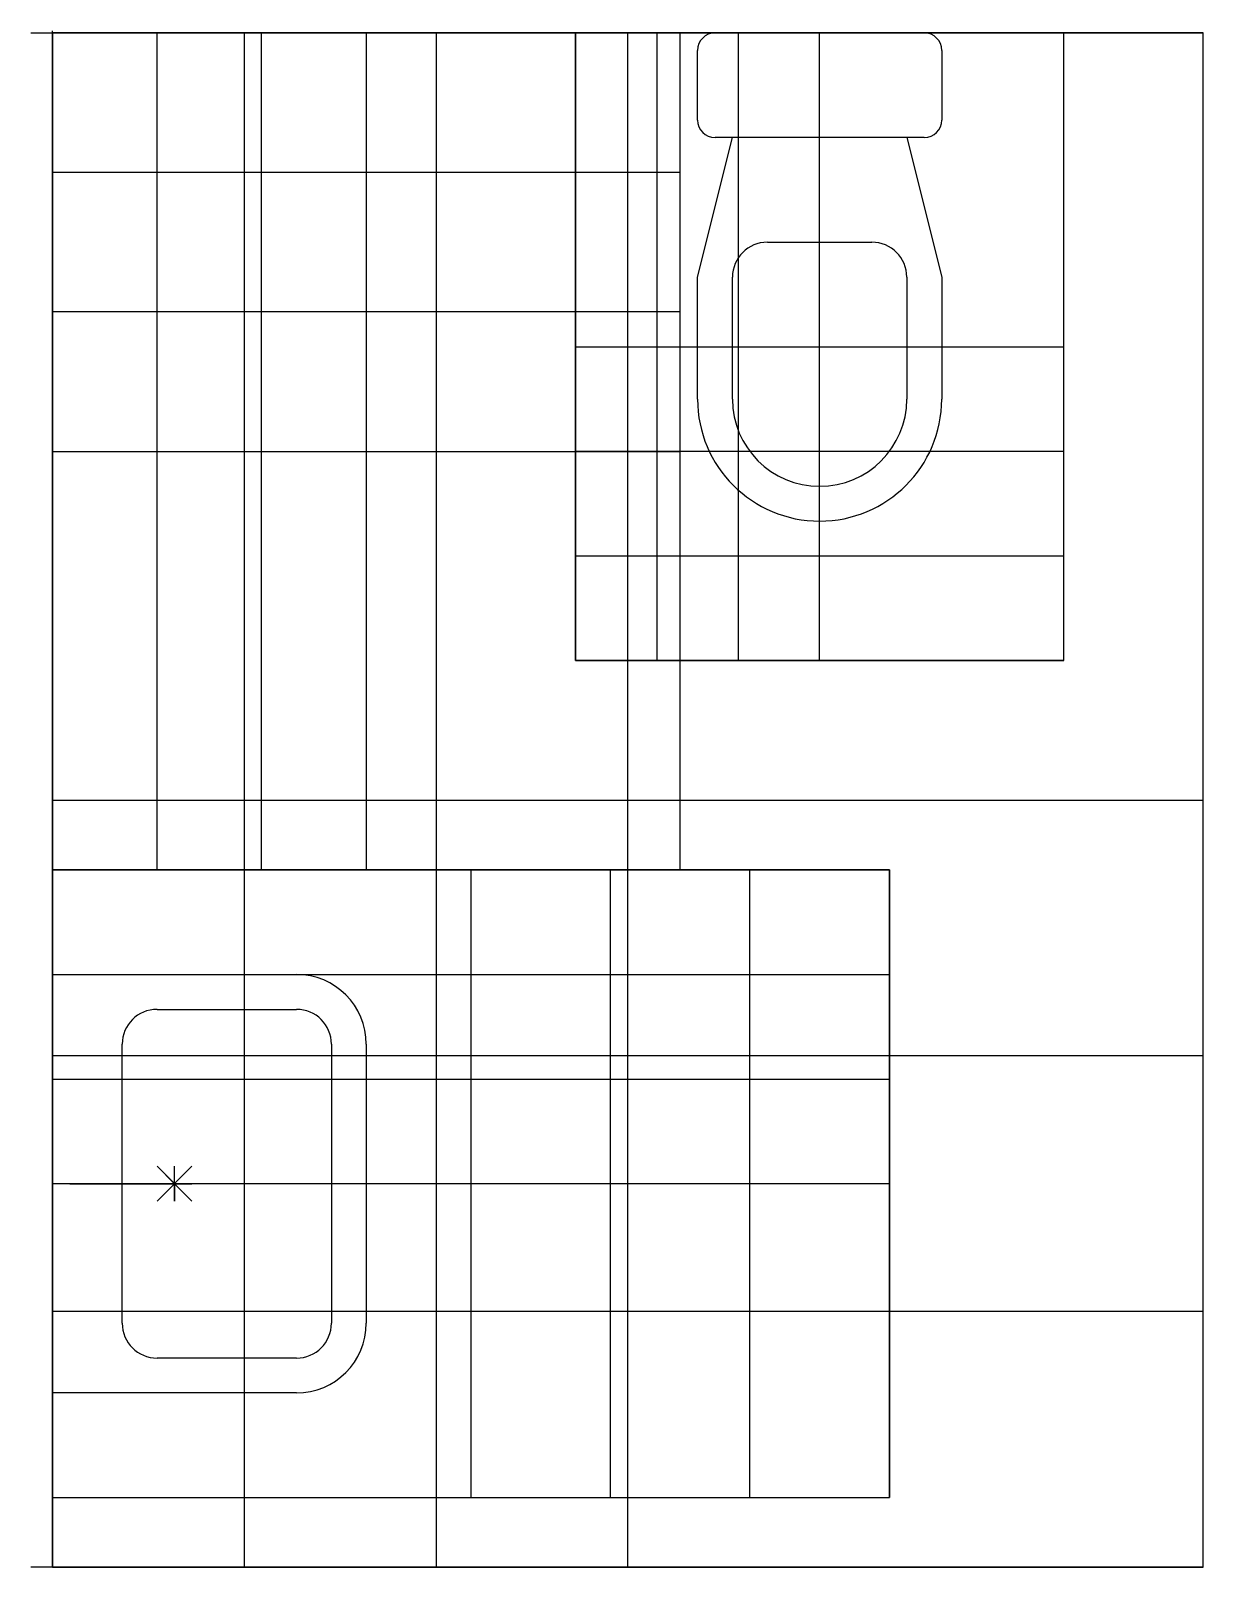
# Model space of a CAD drawing. Extents: x -31 to 1650, y -2200 to 3.
import ezdxf

# ---------------------------------------------------------------- set-up
doc = ezdxf.new("R2010")
doc.units = 0
doc.layers.get('0').update_dxf_attribs({"linetype": 'CONTINUOUS'})

msp = doc.modelspace()

# ---------------------------------------------------------------- linework, layer by layer
at = {"linetype": 'CONTINUOUS'}
for p, q in [((-31.07, 0), (1650, 0)), ((0, -2200), (0, 3.19)), ((1650, 0), (0, 0)), ((0, -2200), (0, 0)), ((0, 0), (0, -2200)), ((1650, 0), (0, 0)), ((0, -1200), (0, 0)), ((0, 0), (900, 0)), ((0, 0), (0, -1200)), ((900, 0), (0, 0)), ((150, -1200), (150, 0)), ((275, 0), (275, -2200)), ((300, -1200), (300, 0)), ((450, 0), (450, -1200)), ((550, 0), (550, -2200)), ((1450, 0), (750, 0)), ((750, -900), (750, 0)), ((750, 0), (750, -900)), ((1450, 0), (750, 0)), ((825, -2200), (825, 0)), ((866.67, 0), (866.67, -900)), ((900, -1200), (900, 0)), ((900, -1200), (900, 0)), ((950, 0), (1250, 0)), ((983.33, 0), (983.33, -900)), ((1100, -900), (1100, 0)), ((1450, -900), (1450, 0)), ((1450, -900), (1450, 0)), ((1650, -2200), (1650, 0)), ((1650, -2200), (1650, 0)), ((925, -125), (925, -25)), ((1275, -25), (1275, -125)), ((925, -350), (975, -150)), ((1250, -150), (950, -150)), ((1225, -150), (1275, -350)), ((900, -200), (0, -200)), ((1025, -300), (1175, -300)), ((925, -525), (925, -350)), ((975, -525), (975, -350)), ((1225, -350), (1225, -525)), ((1275, -350), (1275, -525)), ((900, -400), (0, -400)), ((750, -450), (1450, -450)), ((0, -600), (900, -600)), ((1450, -600), (750, -600)), ((1450, -750), (750, -750)), ((1450, -900), (750, -900)), ((750, -900), (1450, -900)), ((0, -1100), (1650, -1100)), ((0, -1200), (1200, -1200)), ((0, -1200), (0, -2100)), ((1200, -1200), (0, -1200)), ((0, -1200), (0, -2100)), ((0, -1200), (900, -1200)), ((0, -1200), (900, -1200)), ((600, -1200), (600, -2100)), ((800, -2100), (800, -1200)), ((1000, -2100), (1000, -1200)), ((1200, -1200), (1200, -2100)), ((1200, -2100), (1200, -1200)), ((0, -1950), (0, -1350)), ((0, -1350), (350, -1350)), ((0, -1350), (1200, -1350)), ((150, -1400), (350, -1400)), ((100, -1850), (100, -1450)), ((400, -1450), (400, -1850)), ((450, -1450), (450, -1850)), ((1650, -1466.67), (0, -1466.67)), ((0, -1500), (1200, -1500)), ((175, -1650), (150, -1625)), ((150, -1675), (200, -1625)), ((150, -1625), (200, -1675)), ((175, -1675), (175, -1625)), ((1200, -1650), (0, -1650)), ((25, -1650), (200, -1650)), ((175, -1650), (175, -1675)), ((1650, -1833.33), (0, -1833.33)), ((200, -1900), (150, -1900)), ((350, -1900), (200, -1900)), ((350, -1950), (0, -1950)), ((0, -2100), (1200, -2100)), ((0, -2100), (1200, -2100)), ((1650, -2200), (-31.07, -2200)), ((1650, -2200), (0, -2200)), ((0, -2200), (1650, -2200))]:
    msp.add_line(p, q, dxfattribs=at)
for centre, radius, start, end in [((950, -25), 25, 90, 180), ((1250, -25), 25, 0, 90), ((950, -125), 25, 180, 270), ((1250, -125), 25, 270, 0), ((1025, -350), 50, 90, 180), ((1175, -350), 50, 0, 90), ((1100, -525), 175, 180, 0), ((1100, -525), 125, 180, 0), ((350, -1450), 100, 0, 90), ((150, -1450), 50, 90, 180), ((350, -1450), 50, 0, 90), ((150, -1850), 50, 180, 270), ((350, -1850), 100, 270, 0), ((350, -1850), 50, 270, 0)]:
    msp.add_arc(centre, radius, start, end, dxfattribs=at)

doc.saveas('drawing.dxf')
